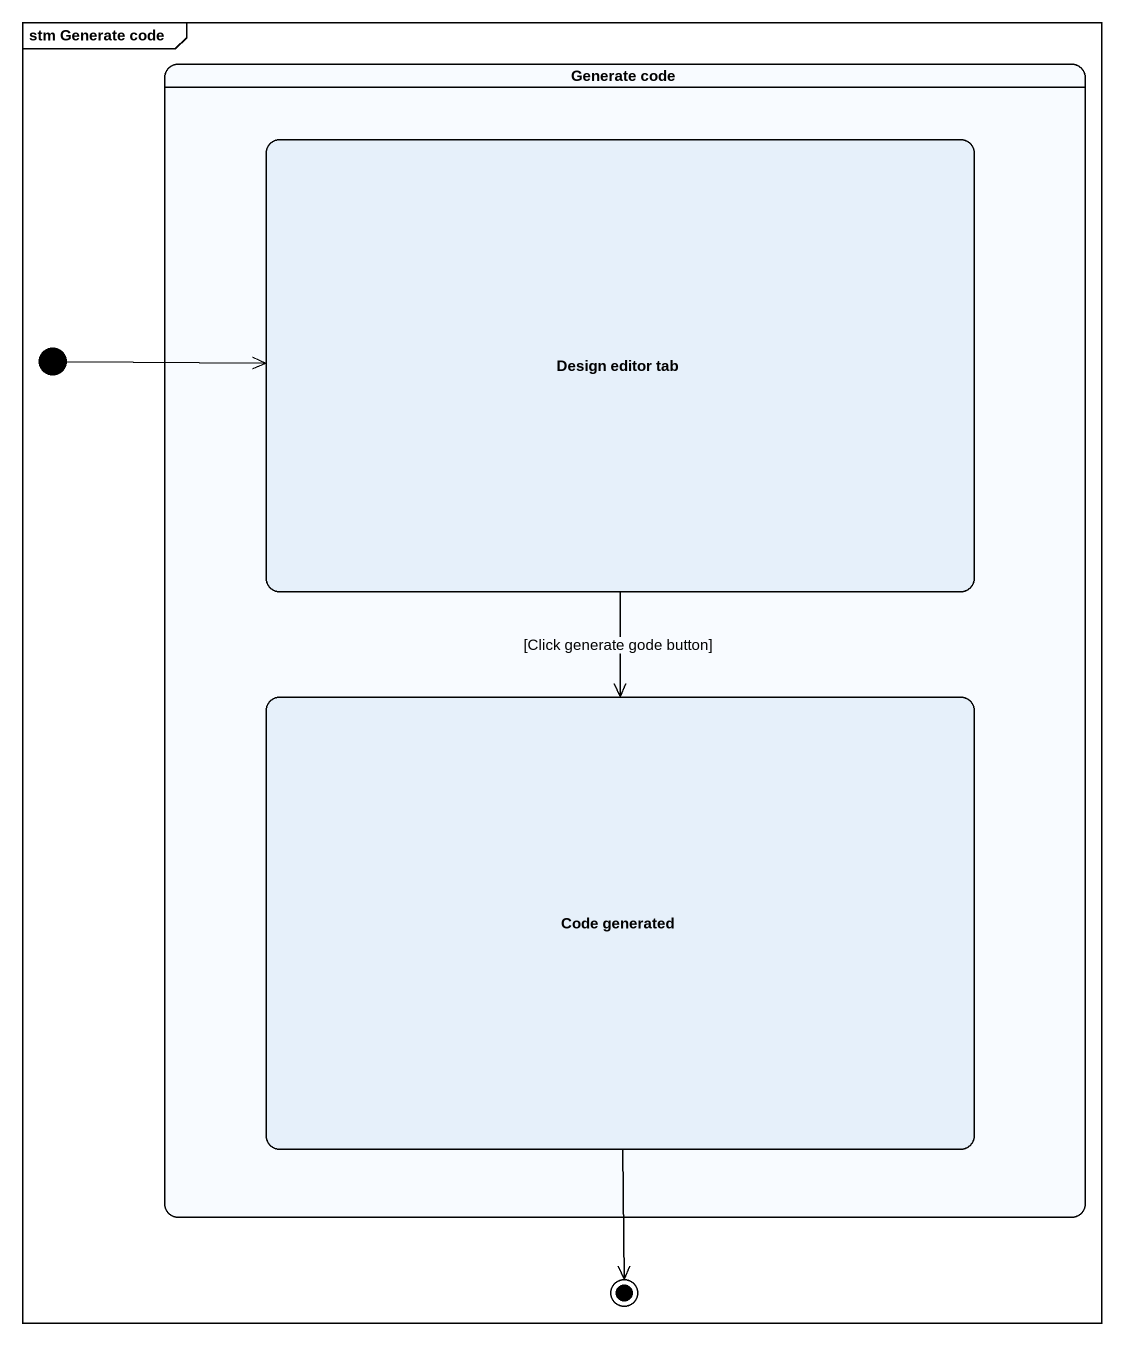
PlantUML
@startuml
mainframe stm Generate code
hide empty description
state "Generate code" as Generate_code {
  state "Design editor tab" as Design_editor_tab
  state "Code generated" as Code_generated
}
state initial1 <<start>>
state final1 <<end>>
Design_editor_tab --> Code_generated : [Click generate gode button]
initial1 -right-> Design_editor_tab
Code_generated --> final1
@enduml
